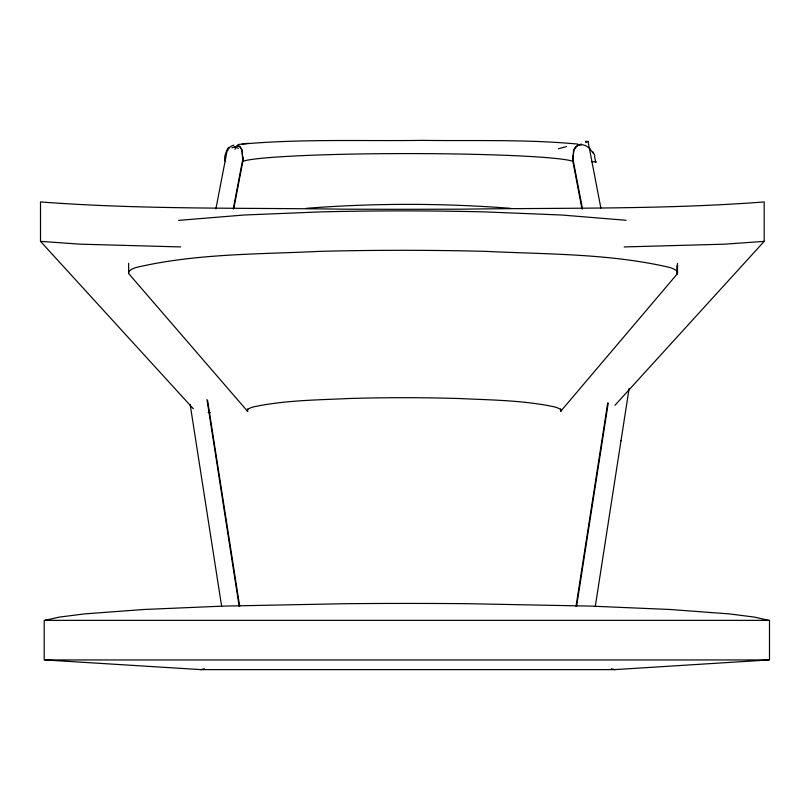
<?xml version="1.0" encoding="UTF-8"?>
<svg xmlns="http://www.w3.org/2000/svg" width="810" height="810" viewBox="0 0 810 810"><rect width="100%" height="100%" fill="white"/><g stroke="black" fill="none" stroke-linecap="round" stroke-linejoin="round"><path stroke-width="1.21" d="M242.656 159.256L242.109 150.721A3.523 1.012 75.3 0 0 241.724 149.516L239.79 146.59L237.279 145.203M228.946 147.288L227.478 148.787L228.025 150.255M242.737 157.585L242.747 156.067M573.004 155.662L573.075 159.185M242.727 157.768L242.706 158.436M576.031 606.326L607.743 402.884M576.548 606.508L608.229 403.066M620.997 440.701L595.279 606.508M620.976 440.873L629.127 388.395M590.288 148.807L586.572 146.195A103.143 33.969 85.5 0 0 582.603 144.787L577.641 145.304L574.138 149.232A3.615 1.083 -74 0 0 573.713 150.447L573.034 158.385M242.423 161.038L233.26 208.95M215.895 208.909L227.428 149.07M233.756 208.767L242.838 161.301A166.819 9.072 0 0 1 407.855 153.586A166.819 9.072 0 0 1 572.832 161.301L573.409 161.504L582.491 208.97M588.05 141.446L585.59 141.325L585.832 142.57L588.05 141.446L600.868 208.069M247.617 411.389A128.689 11.644 0 0 1 253.722 406.853C284.988 400.18 317.216 400.029 349.029 398.51A171.973 15.562 0 0 1 458.956 398.52C490.819 400.029 523.108 400.211 554.425 406.873A128.82 11.654 0 0 1 560.601 411.409L676.917 274.307L676.917 265.68M614.972 405.263L764.184 241.37L764.184 201.943C664.2 209.567 563.699 207.694 463.492 209.162A424.177 11.613 0 0 1 341.253 209.162C241.015 207.694 140.505 209.557 40.5 201.933L40.5 241.36L193.367 408.797M229.129 147.774C225.787 150.559 223.195 158.983 225.544 161.615M578.917 144.828L581.458 144.028M578.553 144.939L575.394 147.116L573.601 150.832A4.941 1.448 -74 0 0 573.369 151.946M204.363 668.706L201.082 669.627L45.016 659.947M238.353 144.453C299.487 138.631 361.098 141.254 422.415 140.373C474.204 141.082 526.216 139.209 577.844 144.089M764.184 241.37L724.707 244.174L624.135 246.939M178.625 220.381L244.053 215.014L320.173 211.916A301.796 27.307 0 0 1 485.625 211.936L561.796 215.025L626.14 220.279M242.261 143.937L248.609 143.279M306.342 208.322C374.23 203.047 442.543 203.047 510.432 208.312M768.7 659.947L614.618 669.627L611.358 668.706M200.617 669.627L615.073 669.627M180.59 246.928L79.998 244.164L40.5 241.36M47.456 620.511L45.016 620.359L59.201 617.119L84.554 613.899L143.542 609.505L223.327 606.103L345.88 603.703A458.693 31.357 0 0 1 468.129 603.703L590.652 606.103L670.376 609.505L729.273 613.899L754.586 617.119L768.7 620.359M208.16 412.533L210.306 412.665M591.573 161.656L596.332 161.99M237.745 145.344L239.952 146.742L241.714 149.526A3.584 1.023 75.3 0 1 242.19 151.045M592.96 151.946L594.834 155.55M572.862 161.301L581.955 208.767M221.646 606.346L190.158 404.484M207.603 400.545L239.679 606.326M206.975 399.543L239.193 606.498M677.514 263.321L677.514 273.183M560.581 408.949L560.581 411.409M247.637 408.928L247.637 411.389L129.266 274.276A224.694 20.331 0 0 1 136.212 267.462C196.314 253.378 258.825 254.34 320.173 251.343A301.796 27.307 0 0 1 485.625 251.363C547.064 254.35 609.667 253.429 669.86 267.492A224.856 20.341 0 0 1 676.927 274.307M128.648 263.291L128.648 273.152M231.954 147.825A217.171 27.165 8.4 0 1 238.393 146.043M234.94 149.344A69.69 18.954 81.3 0 1 237.553 145.456M229.149 147.855A125.793 33.109 79.3 0 1 233.837 145.182M234.404 146.721A86.245 22.376 66.8 0 1 238.343 148.463M242.818 158.851A3.847 0.769 -77.1 0 1 242.605 160.906M242.97 157.788A5.569 1.296 -76 0 1 242.696 161.261M566.554 146.509A223.671 6.298 -12.6 0 1 558.353 148.787M573.146 160.917A3.918 0.78 77.2 0 1 572.913 158.78M572.903 161.22A5.306 1.347 74.7 0 1 572.66 157.737M241.977 150.933A10.236 2.896 75.3 0 1 242.443 155.307M594.499 156.482A14.742 4.192 85.1 0 1 595.603 162.375M590.247 149.536A42.93 14.084 85.7 0 1 592.849 152.887M573.318 155.226A12.687 3.837 -73.9 0 1 573.672 151.713M769.5 620.359L44.206 620.359L44.206 659.947L769.5 659.947L769.5 620.359"/></g></svg>
